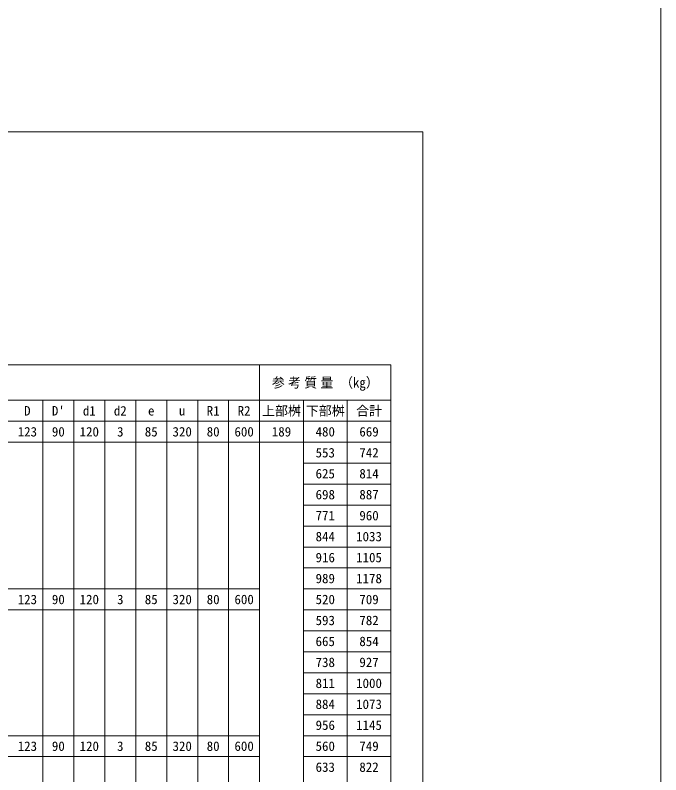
# Model space of a CAD drawing. Units: millimetres at full size; details may follow other scales. Extents: x -36174 to -11409, y 24892 to 47415.
# Drawn here: x -14640 to -11409, y 35413 to 39218 of the extents above; entities that cross this region are included whole.
import ezdxf
from ezdxf.enums import TextEntityAlignment as Align

# ---------------------------------------------------------------- set-up
doc = ezdxf.new("R2010")
doc.units = ezdxf.units.MM
doc.header["$LTSCALE"] = 30
for name, color, linetype, lineweight in [('DEFPOINTS_3', 8, 'Continuous', 0), ('寸法線', 7, 'Continuous', 9), ('枠', 5, 'Continuous', 5)]:
    doc.layers.add(name, color=color, linetype=linetype, lineweight=lineweight)
doc.styles.add('ＭＳ ゴシック', font='')
doc.styles.add('ＭＳ Ｐゴシック', font='')
doc.styles.get('ＭＳ ゴシック').set_extended_font_data('MS Gothic')
doc.styles.get('ＭＳ Ｐゴシック').set_extended_font_data('MS PGothic')

msp = doc.modelspace()

# ---------------------------------------------------------------- linework, layer by layer
at = {"layer": 'DEFPOINTS_3'}
for p, q in [((-15706.78, 37079.13), (-13197.7, 37079.13)), ((-15706.78, 36239.13), (-13416.78, 36239.13)), ((-15706.78, 35504.13), (-13416.78, 35504.13))]:
    msp.add_line(p, q, dxfattribs=at)
at = {"layer": '寸法線', "lineweight": 13}
for p, q in [((-17521.18, 37466.73), (-12759.53, 37466.73)), ((-13416.78, 37466.73), (-13416.78, 37184.13)), ((-12759.53, 37466.73), (-12759.53, 37184.13)), ((-17521.18, 37289.13), (-12759.53, 37289.13)), ((-14501.78, 37289.13), (-14501.78, 37184.13)), ((-14346.78, 37289.13), (-14346.78, 37184.13)), ((-14191.78, 37289.13), (-14191.78, 37184.13)), ((-14036.78, 37289.13), (-14036.78, 37184.13)), ((-13881.78, 37289.13), (-13881.78, 37184.13)), ((-13726.78, 37289.13), (-13726.78, 37184.13)), ((-13571.78, 37289.13), (-13571.78, 37184.13)), ((-13197.7, 37289.13), (-13197.7, 37184.13)), ((-12978.62, 37289.13), (-12978.62, 37184.13)), ((-17521.18, 37184.13), (-12759.53, 37184.13)), ((-14501.78, 37184.13), (-14501.78, 34034.13)), ((-14346.78, 37184.13), (-14346.78, 35504.13)), ((-14191.78, 37184.13), (-14191.78, 34034.13)), ((-14036.78, 37184.13), (-14036.78, 35504.13)), ((-13881.78, 37184.13), (-13881.78, 34034.13)), ((-13726.78, 37184.13), (-13726.78, 34034.13)), ((-13571.78, 37184.13), (-13571.78, 35504.13)), ((-13416.78, 37184.13), (-13416.78, 34034.13)), ((-13197.7, 37184.13), (-13197.7, 34034.13)), ((-12978.62, 37184.13), (-12978.62, 34034.13)), ((-12759.53, 37184.13), (-12759.53, 34034.13)), ((-13197.7, 37079.13), (-12759.53, 37079.13)), ((-13197.7, 36974.13), (-12759.53, 36974.13)), ((-13197.7, 36869.13), (-12759.53, 36869.13)), ((-13197.7, 36764.13), (-12759.53, 36764.13)), ((-13197.7, 36659.13), (-12759.53, 36659.13)), ((-13197.7, 36554.13), (-12759.53, 36554.13)), ((-13197.7, 36449.13), (-12759.53, 36449.13)), ((-16756.78, 36344.13), (-13416.78, 36344.13)), ((-13197.7, 36344.13), (-12759.53, 36344.13)), ((-13197.7, 36239.13), (-12759.53, 36239.13)), ((-13197.7, 36134.13), (-12759.53, 36134.13)), ((-13197.7, 36029.13), (-12759.53, 36029.13)), ((-13197.7, 35924.13), (-12759.53, 35924.13)), ((-13197.7, 35819.13), (-12759.53, 35819.13)), ((-13197.7, 35714.13), (-12759.53, 35714.13)), ((-16756.78, 35609.13), (-13416.78, 35609.13)), ((-13197.7, 35609.13), (-12759.53, 35609.13)), ((-14346.78, 35504.13), (-14346.78, 34979.13)), ((-14036.78, 35504.13), (-14036.78, 34979.13)), ((-13571.78, 35504.13), (-13571.78, 34979.13)), ((-13197.7, 35504.13), (-12759.53, 35504.13))]:
    msp.add_line(p, q, dxfattribs=at)
at = {"layer": '枠', "lineweight": 20}
for p, q in [((-11408.64, 24892.06), (-11408.64, 47415.36)), ((-22599.92, 38633.48), (-12599.92, 38633.48)), ((-12599.92, 31740.62), (-12599.92, 38633.48))]:
    msp.add_line(p, q, dxfattribs=at)

# ---------------------------------------------------------------- texts
at = {"layer": '寸法線', "style": 'ＭＳ Ｐゴシック', "width": 0.95}
msp.add_text('参 考 質 量  （㎏）', height=49.49, dxfattribs=at).set_placement((-13088.16, 37377.93), align=Align.MIDDLE_CENTER)
at = {"layer": '寸法線', "style": 'ＭＳ ゴシック'}
for s, p in [('D', (-14579.28, 37236.63)), ("D'", (-14424.28, 37236.63)), ('d1', (-14269.28, 37236.63)), ('d2', (-14114.28, 37236.63)), ('R1', (-13649.28, 37236.63)), ('R2', (-13494.28, 37236.63)), ('上部桝', (-13307.24, 37236.63)), ('下部桝', (-13088.16, 37236.63)), ('合計', (-12869.07, 37236.63)), ('e', (-13959.28, 37236.63)), ('u', (-13804.28, 37236.63)), ('123', (-14579.28, 37131.63)), ('90', (-14424.28, 37131.63)), ('120', (-14269.28, 37131.63)), ('3', (-14114.28, 37131.63)), ('85', (-13959.28, 37131.63)), ('320', (-13804.28, 37131.63)), ('80', (-13649.28, 37131.63)), ('600', (-13494.28, 37131.63)), ('189', (-13307.24, 37131.63)), ('480', (-13088.16, 37131.63)), ('669', (-12869.07, 37131.63)), ('553', (-13088.16, 37026.63)), ('742', (-12869.07, 37026.63)), ('625', (-13088.16, 36921.63)), ('814', (-12869.07, 36921.63)), ('698', (-13088.16, 36816.63)), ('887', (-12869.07, 36816.63)), ('771', (-13088.16, 36711.63)), ('960', (-12869.07, 36711.63)), ('844', (-13088.16, 36606.63)), ('1033', (-12869.07, 36606.63)), ('916', (-13088.16, 36501.63)), ('1105', (-12869.07, 36501.63)), ('989', (-13088.16, 36396.63)), ('1178', (-12869.07, 36396.63)), ('123', (-14579.28, 36291.63)), ('90', (-14424.28, 36291.63)), ('120', (-14269.28, 36291.63)), ('3', (-14114.28, 36291.63)), ('85', (-13959.28, 36291.63)), ('320', (-13804.28, 36291.63)), ('80', (-13649.28, 36291.63)), ('600', (-13494.28, 36291.63)), ('520', (-13088.16, 36291.63)), ('709', (-12869.07, 36291.63)), ('593', (-13088.16, 36186.63)), ('782', (-12869.07, 36186.63)), ('665', (-13088.16, 36081.63)), ('854', (-12869.07, 36081.63)), ('738', (-13088.16, 35976.63)), ('927', (-12869.07, 35976.63)), ('811', (-13088.16, 35871.63)), ('1000', (-12869.07, 35871.63)), ('884', (-13088.16, 35766.63)), ('1073', (-12869.07, 35766.63)), ('956', (-13088.16, 35661.63)), ('1145', (-12869.07, 35661.63)), ('123', (-14579.28, 35556.63)), ('90', (-14424.28, 35556.63)), ('120', (-14269.28, 35556.63)), ('3', (-14114.28, 35556.63)), ('85', (-13959.28, 35556.63)), ('320', (-13804.28, 35556.63)), ('80', (-13649.28, 35556.63)), ('600', (-13494.28, 35556.63)), ('560', (-13088.16, 35556.63)), ('749', (-12869.07, 35556.63)), ('633', (-13088.16, 35451.63)), ('822', (-12869.07, 35451.63))]:
    msp.add_text(s, height=47.47, dxfattribs=at).set_placement(p, align=Align.MIDDLE_CENTER)

doc.saveas('drawing.dxf')
